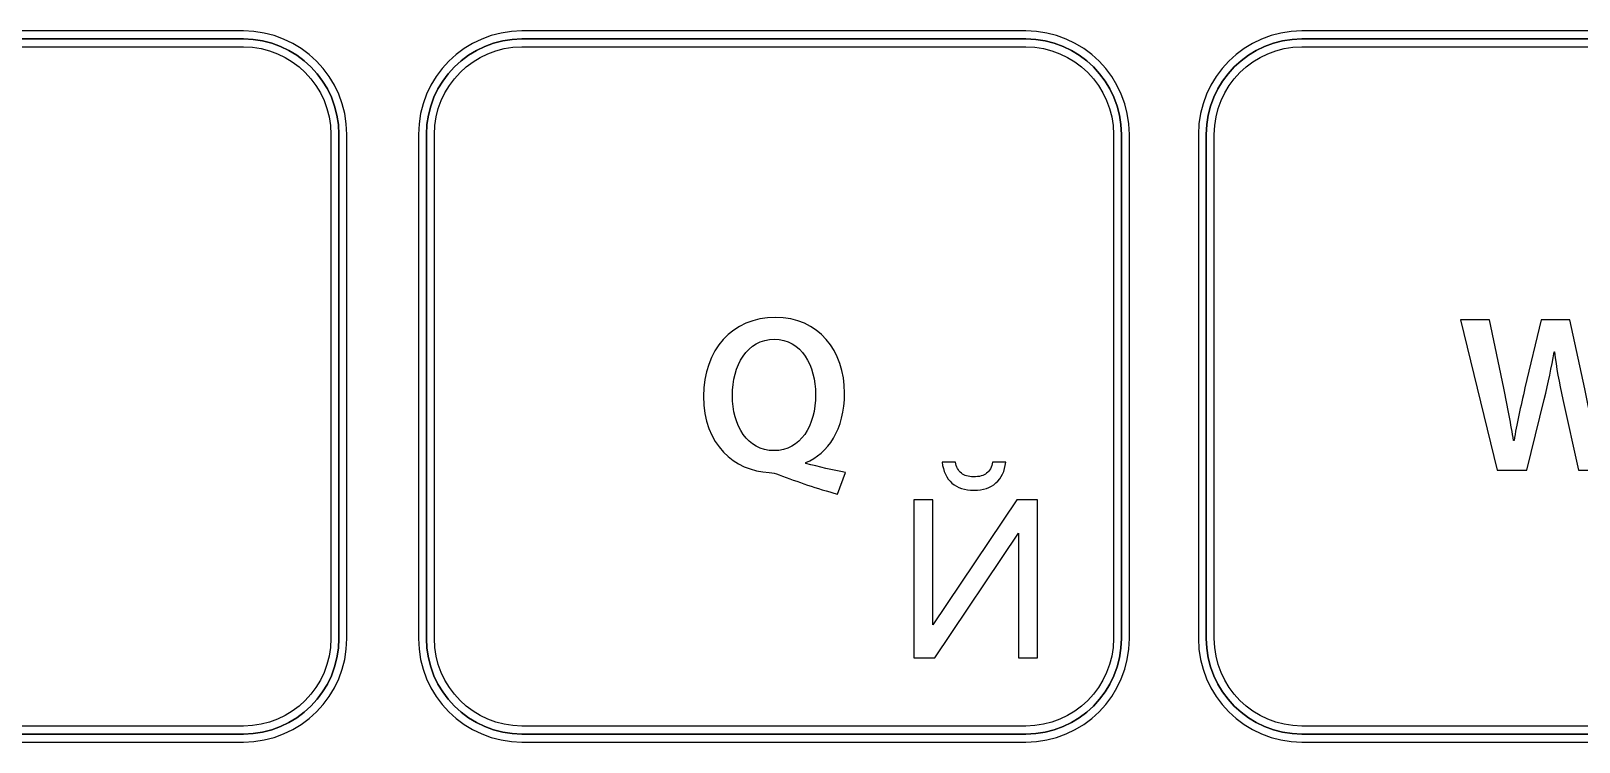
# Model space of a CAD drawing. Header units: millimetres. Extents: x -129 to 142, y -94 to 111.
# Drawn here: x -110.39 to -72.91, y 63.82 to 81.03 of the extents above; entities that cross this region are included whole.
import ezdxf

# ---------------------------------------------------------------- set-up
doc = ezdxf.new("R2010")
doc.units = ezdxf.units.MM
doc.header["$MEASUREMENT"] = 0
doc.layers.add('layer 1', color=7, linetype='Continuous')

msp = doc.modelspace()

# ---------------------------------------------------------------- linework, layer by layer
at = {"layer": 'layer 1', "color": 7, "lineweight": 25}
for points, knots in [([(-105.2477, 63.8179), (-105.2477, 63.8179), (-126.6322, 63.8179), (-126.6322, 63.8179), (-126.6322, 63.8179), (-128.0132, 63.8179), (-129.1369, 64.9412), (-129.1369, 66.3225), (-129.1369, 66.3225), (-129.1369, 66.3225), (-129.1369, 78.5238), (-129.1369, 78.5238), (-129.1369, 78.5238), (-129.1369, 79.9045), (-128.0132, 81.0279), (-126.6322, 81.0279), (-126.6322, 81.0279), (-126.6322, 81.0279), (-105.2477, 81.0279), (-105.2477, 81.0279), (-105.2477, 81.0279), (-103.867, 81.0279), (-102.7432, 79.9045), (-102.7432, 78.5238), (-102.7432, 78.5238), (-102.7432, 78.5238), (-102.7432, 66.3225), (-102.7432, 66.3225), (-102.7432, 66.3225), (-102.7432, 64.9412), (-103.867, 63.8179), (-105.2477, 63.8179)], [0, 0, 0, 0, 0.1111111, 0.1111111, 0.1111111, 0.1111111, 0.2222222, 0.2222222, 0.2222222, 0.2222222, 0.3333333, 0.3333333, 0.3333333, 0.3333333, 0.4444444, 0.4444444, 0.4444444, 0.4444444, 0.5555556, 0.5555556, 0.5555556, 0.5555556, 0.6666667, 0.6666667, 0.6666667, 0.6666667, 0.7777778, 0.7777778, 0.7777778, 0.7777778, 1, 1, 1, 1]), ([(-86.3045, 63.8179), (-86.3045, 63.8179), (-98.5054, 63.8179), (-98.5054, 63.8179), (-98.5054, 63.8179), (-99.8863, 63.8179), (-101.0097, 64.9412), (-101.0097, 66.3225), (-101.0097, 66.3225), (-101.0097, 66.3225), (-101.0097, 78.5238), (-101.0097, 78.5238), (-101.0097, 78.5238), (-101.0097, 79.9045), (-99.8863, 81.0279), (-98.5054, 81.0279), (-98.5054, 81.0279), (-98.5054, 81.0279), (-86.3045, 81.0279), (-86.3045, 81.0279), (-86.3045, 81.0279), (-84.9228, 81.0279), (-83.7992, 79.9045), (-83.7992, 78.5238), (-83.7992, 78.5238), (-83.7992, 78.5238), (-83.7992, 66.3225), (-83.7992, 66.3225), (-83.7992, 66.3225), (-83.7992, 64.9412), (-84.9228, 63.8179), (-86.3045, 63.8179)], [0, 0, 0, 0, 0.1111111, 0.1111111, 0.1111111, 0.1111111, 0.2222222, 0.2222222, 0.2222222, 0.2222222, 0.3333333, 0.3333333, 0.3333333, 0.3333333, 0.4444444, 0.4444444, 0.4444444, 0.4444444, 0.5555556, 0.5555556, 0.5555556, 0.5555556, 0.6666667, 0.6666667, 0.6666667, 0.6666667, 0.7777778, 0.7777778, 0.7777778, 0.7777778, 1, 1, 1, 1]), ([(-67.4244, 63.8179), (-67.4244, 63.8179), (-79.6252, 63.8179), (-79.6252, 63.8179), (-79.6252, 63.8179), (-81.0062, 63.8179), (-82.1299, 64.9412), (-82.1299, 66.3225), (-82.1299, 66.3225), (-82.1299, 66.3225), (-82.1299, 78.5238), (-82.1299, 78.5238), (-82.1299, 78.5238), (-82.1299, 79.9045), (-81.0062, 81.0279), (-79.6252, 81.0279), (-79.6252, 81.0279), (-79.6252, 81.0279), (-67.4244, 81.0279), (-67.4244, 81.0279), (-67.4244, 81.0279), (-66.0431, 81.0279), (-64.92, 79.9045), (-64.92, 78.5238), (-64.92, 78.5238), (-64.92, 78.5238), (-64.92, 66.3225), (-64.92, 66.3225), (-64.92, 66.3225), (-64.92, 64.9412), (-66.0431, 63.8179), (-67.4244, 63.8179)], [0, 0, 0, 0, 0.1111111, 0.1111111, 0.1111111, 0.1111111, 0.2222222, 0.2222222, 0.2222222, 0.2222222, 0.3333333, 0.3333333, 0.3333333, 0.3333333, 0.4444444, 0.4444444, 0.4444444, 0.4444444, 0.5555556, 0.5555556, 0.5555556, 0.5555556, 0.6666667, 0.6666667, 0.6666667, 0.6666667, 0.7777778, 0.7777778, 0.7777778, 0.7777778, 1, 1, 1, 1]), ([(-126.6322, 80.6429), (-126.6322, 80.6429), (-126.6322, 80.6429), (-126.6322, 80.6429), (-126.6322, 80.6429), (-127.8006, 80.6429), (-128.7513, 79.6918), (-128.7513, 78.5238), (-128.7513, 78.5238), (-128.7513, 78.5238), (-128.7513, 66.3225), (-128.7513, 66.3225), (-128.7513, 66.3225), (-128.7513, 65.154), (-127.8006, 64.2039), (-126.6322, 64.2039), (-126.6322, 64.2039), (-126.6322, 64.2039), (-105.2477, 64.2039), (-105.2477, 64.2039), (-105.2477, 64.2039), (-104.0796, 64.2039), (-103.1286, 65.154), (-103.1286, 66.3225), (-103.1286, 66.3225), (-103.1286, 66.3225), (-103.1286, 78.5238), (-103.1286, 78.5238), (-103.1286, 78.5238), (-103.1286, 79.6918), (-104.0796, 80.6429), (-105.2477, 80.6429), (-105.2477, 80.6429), (-105.2477, 80.6429), (-126.6322, 80.6429), (-126.6322, 80.6429)], [0, 0, 0, 0, 0.1, 0.1, 0.1, 0.1, 0.2, 0.2, 0.2, 0.2, 0.3, 0.3, 0.3, 0.3, 0.4, 0.4, 0.4, 0.4, 0.5, 0.5, 0.5, 0.5, 0.6, 0.6, 0.6, 0.6, 0.7, 0.7, 0.7, 0.7, 0.8, 0.8, 0.8, 0.8, 1, 1, 1, 1]), ([(-98.5054, 80.6429), (-98.5054, 80.6429), (-98.5054, 80.6429), (-98.5054, 80.6429), (-98.5054, 80.6429), (-99.674, 80.6429), (-100.6244, 79.6918), (-100.6244, 78.5238), (-100.6244, 78.5238), (-100.6244, 78.5238), (-100.6244, 66.3225), (-100.6244, 66.3225), (-100.6244, 66.3225), (-100.6244, 65.154), (-99.674, 64.2039), (-98.5054, 64.2039), (-98.5054, 64.2039), (-98.5054, 64.2039), (-86.3045, 64.2039), (-86.3045, 64.2039), (-86.3045, 64.2039), (-85.1354, 64.2039), (-84.185, 65.154), (-84.185, 66.3225), (-84.185, 66.3225), (-84.185, 66.3225), (-84.185, 78.5238), (-84.185, 78.5238), (-84.185, 78.5238), (-84.185, 79.6918), (-85.1354, 80.6429), (-86.3045, 80.6429), (-86.3045, 80.6429), (-86.3045, 80.6429), (-98.5054, 80.6429), (-98.5054, 80.6429)], [0, 0, 0, 0, 0.1, 0.1, 0.1, 0.1, 0.2, 0.2, 0.2, 0.2, 0.3, 0.3, 0.3, 0.3, 0.4, 0.4, 0.4, 0.4, 0.5, 0.5, 0.5, 0.5, 0.6, 0.6, 0.6, 0.6, 0.7, 0.7, 0.7, 0.7, 0.8, 0.8, 0.8, 0.8, 1, 1, 1, 1]), ([(-79.6252, 80.6429), (-79.6252, 80.6429), (-79.6252, 80.6429), (-79.6252, 80.6429), (-79.6252, 80.6429), (-80.7938, 80.6429), (-81.7447, 79.6918), (-81.7447, 78.5238), (-81.7447, 78.5238), (-81.7447, 78.5238), (-81.7447, 66.3225), (-81.7447, 66.3225), (-81.7447, 66.3225), (-81.7447, 65.154), (-80.7938, 64.2039), (-79.6252, 64.2039), (-79.6252, 64.2039), (-79.6252, 64.2039), (-67.4244, 64.2039), (-67.4244, 64.2039), (-67.4244, 64.2039), (-66.2554, 64.2039), (-65.305, 65.154), (-65.305, 66.3225), (-65.305, 66.3225), (-65.305, 66.3225), (-65.305, 78.5238), (-65.305, 78.5238), (-65.305, 78.5238), (-65.305, 79.6918), (-66.2554, 80.6429), (-67.4244, 80.6429), (-67.4244, 80.6429), (-67.4244, 80.6429), (-79.6252, 80.6429), (-79.6252, 80.6429)], [0, 0, 0, 0, 0.1, 0.1, 0.1, 0.1, 0.2, 0.2, 0.2, 0.2, 0.3, 0.3, 0.3, 0.3, 0.4, 0.4, 0.4, 0.4, 0.5, 0.5, 0.5, 0.5, 0.6, 0.6, 0.6, 0.6, 0.7, 0.7, 0.7, 0.7, 0.8, 0.8, 0.8, 0.8, 1, 1, 1, 1])]:
    msp.add_open_spline(points, degree=3, knots=knots, dxfattribs=at)
at = {"layer": 'layer 1', "color": 7}
for points in [[(-102.9358, 66.3225), (-102.9358, 65.0455), (-103.9712, 64.0102), (-105.2477, 64.0102), (-105.2477, 64.0102), (-105.2477, 64.0102), (-126.6322, 64.0102), (-126.6322, 64.0102), (-126.6322, 64.0102), (-127.909, 64.0102), (-128.9437, 65.0455), (-128.9437, 66.3225), (-128.9437, 66.3225), (-128.9437, 66.3225), (-128.9437, 78.5238), (-128.9437, 78.5238), (-128.9437, 78.5238), (-128.9437, 79.8003), (-127.909, 80.8361), (-126.6322, 80.8361), (-126.6322, 80.8361), (-126.6322, 80.8361), (-105.2477, 80.8361), (-105.2477, 80.8361), (-105.2477, 80.8361), (-103.9712, 80.8361), (-102.9358, 79.8003), (-102.9358, 78.5238), (-102.9358, 78.5238), (-102.9358, 78.5238), (-102.9358, 66.3225), (-102.9358, 66.3225)], [(-83.9922, 66.3225), (-83.9922, 65.0455), (-85.0271, 64.0102), (-86.3045, 64.0102), (-86.3045, 64.0102), (-86.3045, 64.0102), (-98.5054, 64.0102), (-98.5054, 64.0102), (-98.5054, 64.0102), (-99.7821, 64.0102), (-100.817, 65.0455), (-100.817, 66.3225), (-100.817, 66.3225), (-100.817, 66.3225), (-100.817, 78.5238), (-100.817, 78.5238), (-100.817, 78.5238), (-100.817, 79.8003), (-99.7821, 80.8361), (-98.5054, 80.8361), (-98.5054, 80.8361), (-98.5054, 80.8361), (-86.3045, 80.8361), (-86.3045, 80.8361), (-86.3045, 80.8361), (-85.0271, 80.8361), (-83.9922, 79.8003), (-83.9922, 78.5238), (-83.9922, 78.5238), (-83.9922, 78.5238), (-83.9922, 66.3225), (-83.9922, 66.3225)], [(-65.1123, 66.3225), (-65.1123, 65.0455), (-66.1473, 64.0102), (-67.4244, 64.0102), (-67.4244, 64.0102), (-67.4244, 64.0102), (-79.6252, 64.0102), (-79.6252, 64.0102), (-79.6252, 64.0102), (-80.902, 64.0102), (-81.9377, 65.0455), (-81.9377, 66.3225), (-81.9377, 66.3225), (-81.9377, 66.3225), (-81.9377, 78.5238), (-81.9377, 78.5238), (-81.9377, 78.5238), (-81.9377, 79.8003), (-80.902, 80.8361), (-79.6252, 80.8361), (-79.6252, 80.8361), (-79.6252, 80.8361), (-67.4244, 80.8361), (-67.4244, 80.8361), (-67.4244, 80.8361), (-66.1473, 80.8361), (-65.1123, 79.8003), (-65.1123, 78.5238), (-65.1123, 78.5238), (-65.1123, 78.5238), (-65.1123, 66.3225), (-65.1123, 66.3225)]]:
    msp.add_open_spline(points, degree=3, knots=[0, 0, 0, 0, 0.1111111, 0.1111111, 0.1111111, 0.1111111, 0.2222222, 0.2222222, 0.2222222, 0.2222222, 0.3333333, 0.3333333, 0.3333333, 0.3333333, 0.4444444, 0.4444444, 0.4444444, 0.4444444, 0.5555556, 0.5555556, 0.5555556, 0.5555556, 0.6666667, 0.6666667, 0.6666667, 0.6666667, 0.7777778, 0.7777778, 0.7777778, 0.7777778, 1, 1, 1, 1], dxfattribs=at)
at = {"layer": 'layer 1', "color": 251, "lineweight": 25}
for points in [[(-126.6322, 80.8361), (-126.6322, 80.8361), (-105.2477, 80.8361), (-105.2477, 80.8361)], [(-105.2477, 80.8361), (-103.9712, 80.8361), (-102.9358, 79.8003), (-102.9358, 78.5238)], [(-100.817, 78.5238), (-100.817, 79.8003), (-99.7821, 80.8361), (-98.5054, 80.8361)], [(-98.5054, 80.8361), (-98.5054, 80.8361), (-86.3045, 80.8361), (-86.3045, 80.8361)], [(-86.3045, 80.8361), (-85.0271, 80.8361), (-83.9922, 79.8003), (-83.9922, 78.5238)], [(-81.9377, 78.5238), (-81.9377, 79.8003), (-80.902, 80.8361), (-79.6252, 80.8361)], [(-79.6252, 80.8361), (-79.6252, 80.8361), (-67.4244, 80.8361), (-67.4244, 80.8361)], [(-102.9358, 78.5238), (-102.9358, 78.5238), (-102.9358, 66.3225), (-102.9358, 66.3225)], [(-100.817, 66.3225), (-100.817, 66.3225), (-100.817, 78.5238), (-100.817, 78.5238)], [(-83.9922, 78.5238), (-83.9922, 78.5238), (-83.9922, 66.3225), (-83.9922, 66.3225)], [(-81.9377, 66.3225), (-81.9377, 66.3225), (-81.9377, 78.5238), (-81.9377, 78.5238)], [(-102.9358, 66.3225), (-102.9358, 65.0455), (-103.9712, 64.0102), (-105.2477, 64.0102)], [(-98.5054, 64.0102), (-99.7821, 64.0102), (-100.817, 65.0455), (-100.817, 66.3225)], [(-83.9922, 66.3225), (-83.9922, 65.0455), (-85.0271, 64.0102), (-86.3045, 64.0102)], [(-79.6252, 64.0102), (-80.902, 64.0102), (-81.9377, 65.0455), (-81.9377, 66.3225)], [(-105.2477, 64.0102), (-105.2477, 64.0102), (-126.6322, 64.0102), (-126.6322, 64.0102)], [(-86.3045, 64.0102), (-86.3045, 64.0102), (-98.5054, 64.0102), (-98.5054, 64.0102)], [(-67.4244, 64.0102), (-67.4244, 64.0102), (-79.6252, 64.0102), (-79.6252, 64.0102)]]:
    msp.add_open_spline(points, degree=3, dxfattribs=at)
at = {"layer": 'layer 1', "color": 252}
for points, knots in [([(-90.862, 69.8183), (-91.3692, 69.9582), (-91.8222, 70.1089), (-92.2807, 70.2874), (-92.2807, 70.2874), (-92.3611, 70.3144), (-92.4375, 70.3364), (-92.5181, 70.3414), (-92.5181, 70.3414), (-93.3594, 70.3844), (-94.109, 71.0047), (-94.109, 72.1859), (-94.109, 72.1859), (-94.109, 73.3077), (-93.4133, 74.0955), (-92.3721, 74.0955), (-92.3721, 74.0955), (-91.3205, 74.0955), (-90.6947, 73.2863), (-90.6947, 72.2617), (-90.6947, 72.2617), (-90.6947, 71.3825), (-91.0996, 70.7938), (-91.6333, 70.5839), (-91.6333, 70.5839), (-91.6333, 70.5839), (-91.6333, 70.5625), (-91.6333, 70.5625), (-91.6333, 70.5625), (-91.3205, 70.4763), (-90.9697, 70.401), (-90.6732, 70.3414), (-90.6732, 70.3414), (-90.6732, 70.3414), (-90.862, 69.8183), (-90.862, 69.8183)], [0, 0, 0, 0, 0.1, 0.1, 0.1, 0.1, 0.2, 0.2, 0.2, 0.2, 0.3, 0.3, 0.3, 0.3, 0.4, 0.4, 0.4, 0.4, 0.5, 0.5, 0.5, 0.5, 0.6, 0.6, 0.6, 0.6, 0.7, 0.7, 0.7, 0.7, 0.8, 0.8, 0.8, 0.8, 1, 1, 1, 1]), ([(-74.8974, 70.401), (-74.8974, 70.401), (-75.7877, 74.0363), (-75.7877, 74.0363), (-75.7877, 74.0363), (-75.7877, 74.0363), (-75.0809, 74.0363), (-75.0809, 74.0363), (-75.0809, 74.0363), (-75.0809, 74.0363), (-74.7358, 72.3854), (-74.7358, 72.3854), (-74.7358, 72.3854), (-74.6442, 71.9432), (-74.5581, 71.4794), (-74.4986, 71.1182), (-74.4986, 71.1182), (-74.4986, 71.1182), (-74.4874, 71.1182), (-74.4874, 71.1182), (-74.4874, 71.1182), (-74.4282, 71.5004), (-74.3255, 71.932), (-74.2235, 72.3914), (-74.2235, 72.3914), (-74.2235, 72.3914), (-73.8294, 74.0363), (-73.8294, 74.0363), (-73.8294, 74.0363), (-73.8294, 74.0363), (-73.1334, 74.0363), (-73.1334, 74.0363), (-73.1334, 74.0363), (-73.1334, 74.0363), (-72.7722, 72.364), (-72.7722, 72.364), (-72.7722, 72.364), (-72.6805, 71.932), (-72.6052, 71.5288), (-72.5508, 71.134), (-72.5508, 71.134), (-72.5508, 71.134), (-72.5402, 71.134), (-72.5402, 71.134), (-72.5402, 71.134), (-72.4758, 71.5332), (-72.3896, 71.9486), (-72.2925, 72.3914), (-72.2925, 72.3914), (-72.2925, 72.3914), (-71.9149, 74.0363), (-71.9149, 74.0363), (-71.9149, 74.0363), (-71.9149, 74.0363), (-71.2404, 74.0363), (-71.2404, 74.0363), (-71.2404, 74.0363), (-71.2404, 74.0363), (-72.2167, 70.401), (-72.2167, 70.401), (-72.2167, 70.401), (-72.2167, 70.401), (-72.9289, 70.401), (-72.9289, 70.401), (-72.9289, 70.401), (-72.9289, 70.401), (-73.3065, 72.1111), (-73.3065, 72.1111), (-73.3065, 72.1111), (-73.3983, 72.5259), (-73.4626, 72.8709), (-73.5058, 73.2647), (-73.5058, 73.2647), (-73.5058, 73.2647), (-73.5167, 73.2647), (-73.5167, 73.2647), (-73.5167, 73.2647), (-73.5815, 72.8767), (-73.6512, 72.5259), (-73.7596, 72.1111), (-73.7596, 72.1111), (-73.7596, 72.1111), (-74.1804, 70.401), (-74.1804, 70.401), (-74.1804, 70.401), (-74.1804, 70.401), (-74.8974, 70.401), (-74.8974, 70.401)], [0, 0, 0, 0, 0.0434783, 0.0434783, 0.0434783, 0.0434783, 0.0869565, 0.0869565, 0.0869565, 0.0869565, 0.1304348, 0.1304348, 0.1304348, 0.1304348, 0.173913, 0.173913, 0.173913, 0.173913, 0.2173913, 0.2173913, 0.2173913, 0.2173913, 0.2608696, 0.2608696, 0.2608696, 0.2608696, 0.3043478, 0.3043478, 0.3043478, 0.3043478, 0.3478261, 0.3478261, 0.3478261, 0.3478261, 0.3913043, 0.3913043, 0.3913043, 0.3913043, 0.4347826, 0.4347826, 0.4347826, 0.4347826, 0.4782609, 0.4782609, 0.4782609, 0.4782609, 0.5217391, 0.5217391, 0.5217391, 0.5217391, 0.5652174, 0.5652174, 0.5652174, 0.5652174, 0.6086957, 0.6086957, 0.6086957, 0.6086957, 0.6521739, 0.6521739, 0.6521739, 0.6521739, 0.6956522, 0.6956522, 0.6956522, 0.6956522, 0.7391304, 0.7391304, 0.7391304, 0.7391304, 0.7826087, 0.7826087, 0.7826087, 0.7826087, 0.826087, 0.826087, 0.826087, 0.826087, 0.8695652, 0.8695652, 0.8695652, 0.8695652, 0.9130435, 0.9130435, 0.9130435, 0.9130435, 1, 1, 1, 1]), ([(-92.3991, 70.8702), (-92.3991, 70.8702), (-92.3991, 70.8702), (-92.3991, 70.8702), (-92.3991, 70.8702), (-91.763, 70.8702), (-91.396, 71.4686), (-91.396, 72.2294), (-91.396, 72.2294), (-91.396, 72.9257), (-91.7359, 73.567), (-92.394, 73.567), (-92.394, 73.567), (-93.0574, 73.567), (-93.4133, 72.9305), (-93.4077, 72.202), (-93.4077, 72.202), (-93.4133, 71.473), (-93.041, 70.8702), (-92.4047, 70.8702), (-92.4047, 70.8702), (-92.4047, 70.8702), (-92.3991, 70.8702), (-92.3991, 70.8702)], [0, 0, 0, 0, 0.1428571, 0.1428571, 0.1428571, 0.1428571, 0.2857143, 0.2857143, 0.2857143, 0.2857143, 0.4285714, 0.4285714, 0.4285714, 0.4285714, 0.5714286, 0.5714286, 0.5714286, 0.5714286, 0.7142857, 0.7142857, 0.7142857, 0.7142857, 1, 1, 1, 1])]:
    msp.add_open_spline(points, degree=3, knots=knots, dxfattribs=at)
at = {"layer": 'layer 1'}
for points in [[(-87.1106, 70.5939), (-87.1106, 70.5939), (-86.7905, 70.5939), (-86.7905, 70.5939), (-86.7905, 70.5939), (-86.8163, 70.3743), (-86.8964, 70.2053), (-87.0297, 70.0879), (-87.0297, 70.0879), (-87.1631, 69.9697), (-87.34, 69.911), (-87.5614, 69.911), (-87.5614, 69.911), (-87.7837, 69.911), (-87.9616, 69.9697), (-88.0941, 70.0862), (-88.0941, 70.0862), (-88.2265, 70.2035), (-88.3066, 70.3725), (-88.3324, 70.5939), (-88.3324, 70.5939), (-88.3324, 70.5939), (-88.0123, 70.5939), (-88.0123, 70.5939), (-88.0123, 70.5939), (-87.9882, 70.4738), (-87.9393, 70.384), (-87.8673, 70.3254), (-87.8673, 70.3254), (-87.7953, 70.2658), (-87.6975, 70.2364), (-87.5757, 70.2364), (-87.5757, 70.2364), (-87.4343, 70.2364), (-87.3276, 70.2649), (-87.2556, 70.3227), (-87.2556, 70.3227), (-87.1836, 70.3796), (-87.1346, 70.4703), (-87.1106, 70.5939)], [(-89.0152, 69.6763), (-89.0152, 69.6763), (-88.5564, 69.6763), (-88.5564, 69.6763), (-88.5564, 69.6763), (-88.5564, 69.6763), (-88.5564, 66.6513), (-88.5564, 66.6513), (-88.5564, 66.6513), (-88.5564, 66.6513), (-86.5229, 69.6763), (-86.5229, 69.6763), (-86.5229, 69.6763), (-86.5229, 69.6763), (-86.0223, 69.6763), (-86.0223, 69.6763), (-86.0223, 69.6763), (-86.0223, 69.6763), (-86.0223, 65.8564), (-86.0223, 65.8564), (-86.0223, 65.8564), (-86.0223, 65.8564), (-86.4811, 65.8564), (-86.4811, 65.8564), (-86.4811, 65.8564), (-86.4811, 65.8564), (-86.4811, 68.8733), (-86.4811, 68.8733), (-86.4811, 68.8733), (-86.4811, 68.8733), (-88.5093, 65.8564), (-88.5093, 65.8564), (-88.5093, 65.8564), (-88.5093, 65.8564), (-89.0152, 65.8564), (-89.0152, 65.8564), (-89.0152, 65.8564), (-89.0152, 65.8564), (-89.0152, 69.6763), (-89.0152, 69.6763)]]:
    msp.add_open_spline(points, degree=3, knots=[0, 0, 0, 0, 0.0909091, 0.0909091, 0.0909091, 0.0909091, 0.1818182, 0.1818182, 0.1818182, 0.1818182, 0.2727273, 0.2727273, 0.2727273, 0.2727273, 0.3636364, 0.3636364, 0.3636364, 0.3636364, 0.4545455, 0.4545455, 0.4545455, 0.4545455, 0.5454545, 0.5454545, 0.5454545, 0.5454545, 0.6363636, 0.6363636, 0.6363636, 0.6363636, 0.7272727, 0.7272727, 0.7272727, 0.7272727, 0.8181818, 0.8181818, 0.8181818, 0.8181818, 1, 1, 1, 1], dxfattribs=at)

doc.saveas('drawing.dxf')
